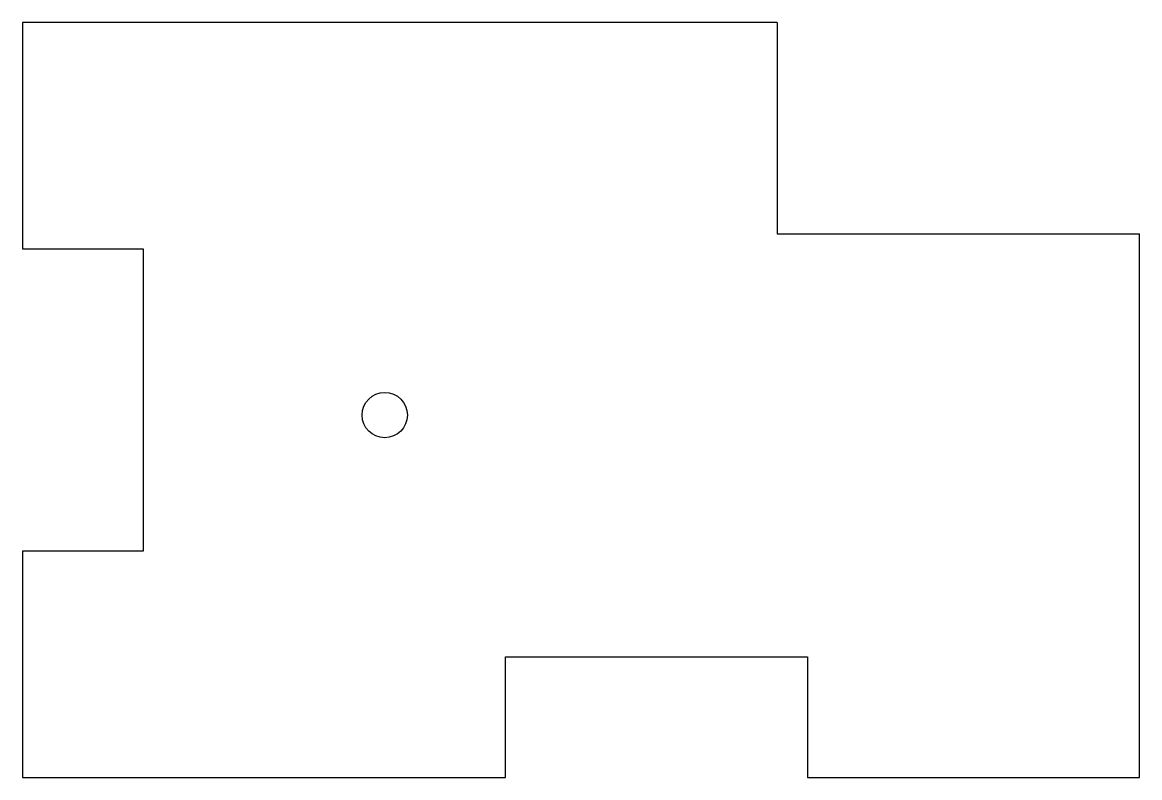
# Model space of a CAD drawing. Header units: millimetres. Extents: x 0 to 37, y -25 to 0.
import ezdxf

# ---------------------------------------------------------------- set-up
doc = ezdxf.new("R2010")
doc.units = ezdxf.units.MM

msp = doc.modelspace()

# ---------------------------------------------------------------- linework, layer by layer
at = {"color": 7, "linetype": 'Continuous', "lineweight": 25}
for p, q in [((25, 0), (0, 0)), ((0, 0), (0, -7.5)), ((25, 0), (25, -7)), ((25, -7), (37, -7)), ((37, -25), (37, -7)), ((0, -7.5), (4, -7.5)), ((4, -7.5), (4, -17.5)), ((4, -17.5), (0, -17.5)), ((0, -17.5), (0, -25)), ((16, -25), (16, -21)), ((16, -21), (26, -21)), ((26, -21), (26, -25)), ((0, -25), (16, -25)), ((26, -25), (37, -25))]:
    msp.add_line(p, q, dxfattribs=at)
msp.add_circle((12, -13), 0.75, dxfattribs=at)

doc.saveas('drawing.dxf')
